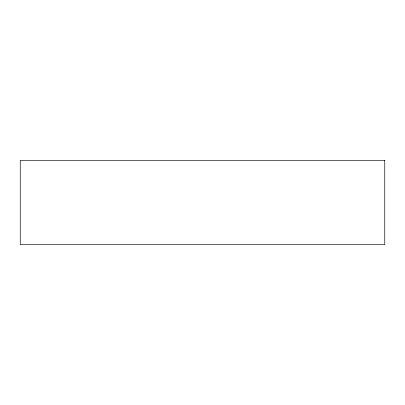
<?xml version="1.0" encoding="UTF-8"?>
<svg xmlns="http://www.w3.org/2000/svg" width="405" height="405" viewBox="0 0 405 405"><rect width="100%" height="100%" fill="white"/><g stroke="black" fill="none" stroke-linecap="round" stroke-linejoin="round"><path stroke-width="0.61" d="M384.75 160.355L20.25 160.355L20.25 244.645L384.75 244.645L384.75 160.355"/></g></svg>
